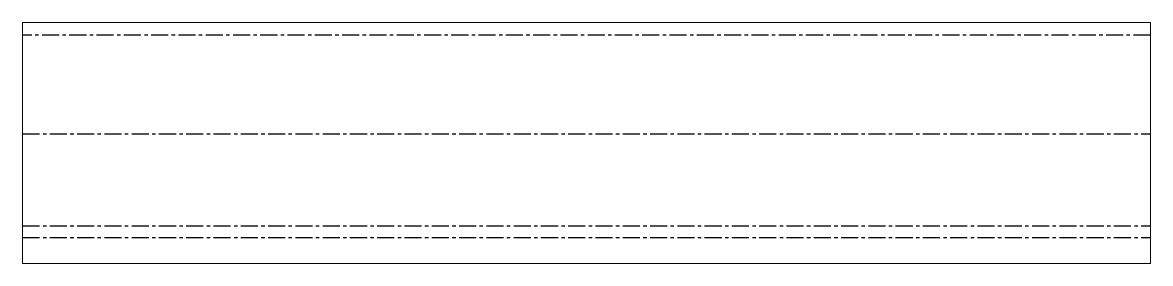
# Model space of a CAD drawing. Header units: millimetres. Extents: x -420 to 420, y -133 to 46.
import ezdxf

# ---------------------------------------------------------------- set-up
doc = ezdxf.new("R2010")
doc.units = ezdxf.units.MM
doc.linetypes.add('CENTERX2', pattern=[20.32, 12.7, -2.54, 2.54, -2.54])

msp = doc.modelspace()

# ---------------------------------------------------------------- linework, layer by layer
at = {"color": 7, "linetype": 'Continuous', "lineweight": 15}
for p, q in [((420, 46.12), (-420, 46.12)), ((-420, -133.37), (-420, 46.12)), ((420, 46.12), (420, -133.37)), ((420, -133.37), (-420, -133.37))]:
    msp.add_line(p, q, dxfattribs=at)
at = {"color": 7, "linetype": 'CENTERX2'}
for p, q in [((420, 36.81), (-420, 36.81)), ((-420, -36.81), (420, -36.81)), ((-420, -105.43), (420, -105.43)), ((-420, -114.06), (420, -114.06))]:
    msp.add_line(p, q, dxfattribs=at)

doc.saveas('drawing.dxf')
